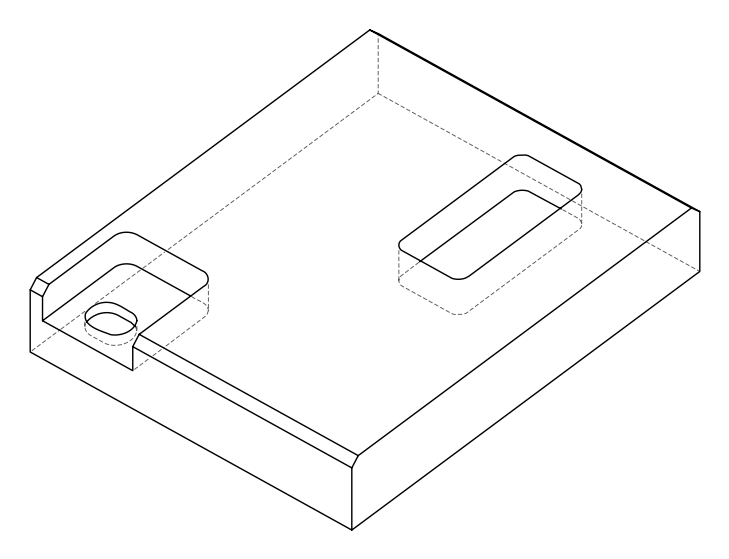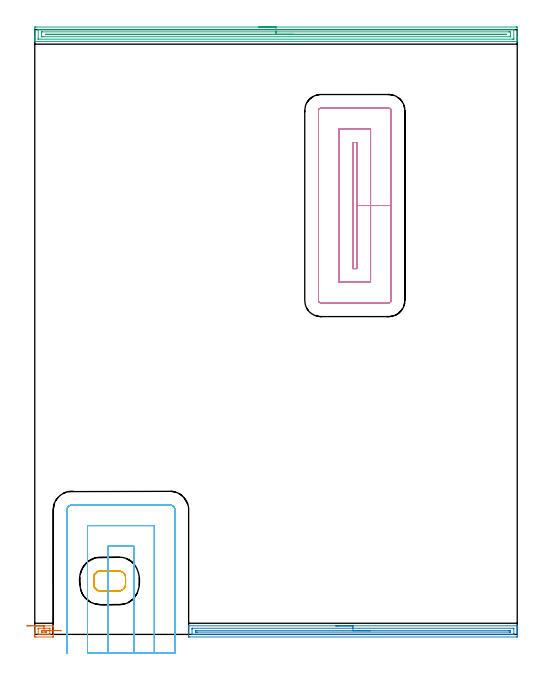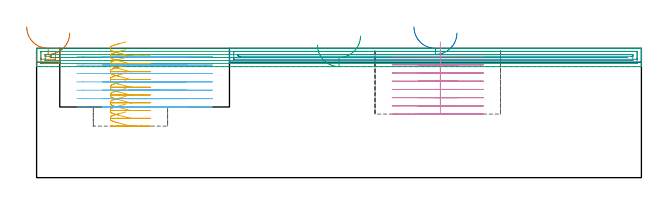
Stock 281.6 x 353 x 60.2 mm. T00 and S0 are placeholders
(PLAN: 6 operations, 1 tool changes, 39 min)
(1 AREA_MILL | FG_CHAMFER_SURFACE | UGT0205_001 | 0.43 min | 315 mm3)
(2 AREA_MILL_1 | FG_CHAMFER_SURFACE_1 | UGT0205_001 | 4.77 min | 4142 mm3)
(3 AREA_MILL_2 | FG_CHAMFER_SURFACE_2 | UGT0205_001 | 9.16 min | 10181 mm3)
(4 MILL_RECTANGULAR_POCKET | POCKET_RECTANGULAR_STRAIGHT | UGT0201_008 | Follow Part, ap 4, ae 75% | 12.05 min | 229327 mm3)
(5 MILL_RECTANGULAR_POCKET_1 | POCKET_RECTANGULAR_STRAIGHT_1 | UGT0201_008 | Follow Part, ap 4, ae 75% | 2.13 min | 30187 mm3)
(6 MILL_SLOT | SLOT_PARTIAL_RECTANGULAR | UGT0201_008 | Follow Part, ap 4, ae 75% | 10.49 min | 155781 mm3)
(TOOL UGT0205_001 | Chamfer Mill 20 x 3 x 45 deg. | D20 FL50 Z2)
(TOOL UGT0201_008 | End Mill 16 mm | D16 FL32 Z4)
(OP 1 AREA_MILL)
G17 G21 G94 G90
T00 M6
G54
G17 G0 G90 X-4.6 Y4.995 S1061 M3
G43 Z70.2 H0
Z70.195
G94 G1 X-4.562 Z69.323 F250.
X-4.448 Z68.458
X-4.259 Z67.606
X-3.997 Z66.774
X-3.663 Z65.968
X-3.26 Z65.195
X-2.792 Z64.459
X-2.26 Z63.767
X-1.671 Z63.124
X-1.028 Z62.534
X-0.336 Z62.003
X0.4 Z61.534
X1.174 Z61.132
X1.98 Z60.798
X2.812 Z60.535
X3.664 Z60.347
X4.528 Z60.233
X5.4 Z60.195
X10.72 Y4.994 Z60.194
X10.722 Y4.993 Z60.193
X10.79 Y4.97 Z60.164
X10.8 Y4.789 Z59.987
Y0.696 Z55.894
Y-0.033 Z55.161
X10.798 Y-1.447 Z53.748
X10.794 Y-1.491 Z53.705
X10.276 Y-1.5 Z53.7
X0.524
X0.006 Y-1.491 Z53.705
X0.002 Y-1.447 Z53.748
X0. Y-0.924 Z54.271
Y-0.559 Z54.636
Y-0.033 Z55.161
Y0.696 Z55.894
Y0.857 Z56.055
Y4.79 Z59.989
X0.01 Y4.97 Z60.164
X0.078 Y4.993 Z60.193
X0.083 Y4.995 Z60.195
X5.4
Y3.58 Z58.78
X8.451
X8.503
X8.555 Y3.579 Z58.779
X8.659 Y3.574 Z58.774
X8.791 Y3.564 Z58.764
X8.793 Y3.528 Z58.728
X8.799 Y3.231 Z58.431
X8.8 Y0.559 Z55.759
X8.793 Y-0.033 Z55.167
X8.79 Y-0.068 Z55.132
X8.777 Y-0.079 Z55.121
X8.712 Y-0.082 Z55.118
X8.607 Y-0.085 Z55.115
X2.297
X2.245 Y-0.084 Z55.116
X2.141 Y-0.079 Z55.121
X2.01 Y-0.07 Z55.13
X2.007 Y-0.033 Z55.167
X2.001 Y0.263 Z55.463
X2. Y2.935 Z58.135
X2.007 Y3.528 Z58.728
X2.01 Y3.562 Z58.762
X2.023 Y3.574 Z58.774
X2.088 Y3.577 Z58.777
X2.193 Y3.58 Z58.78
X5.4
Y2.166 Z57.366
X6.314 Y2.165 Z57.365
X6.73 Y2.161 Z57.361
X6.78 Y2.159 Z57.359
X6.792 Y1.958 Z57.158
X6.798 Y1.818 Z57.018
X6.799 Y1.607 Z56.807
X6.796 Y1.466 Z56.666
X6.791 Y1.372 Z56.572
X6.786 Y1.334 Z56.534
X6.78 Y1.333 Z56.533
X6.73 Y1.331 Z56.531
X6.26 Y1.329 Z56.529
X5.843 Y1.328 Z56.528
X4.486 Y1.33 Z56.53
X4.07 Y1.334 Z56.534
X4.02 Y1.335 Z56.535
X4.008 Y1.536 Z56.736
X4.002 Y1.677 Z56.877
X4.001 Y1.888 Z57.088
X4.004 Y2.029 Z57.229
X4.009 Y2.122 Z57.322
X4.014 Y2.161 Z57.361
X4.02 Y2.162 Z57.362
X4.07 Y2.164 Z57.364
X4.54 Y2.166 Z57.366
X4.957
X5.4
X6.272 Z57.404
X7.136 Z57.518
X7.988 Z57.707
X8.82 Z57.969
X9.626 Z58.303
X10.4 Z58.706
X11.136 Z59.175
X11.828 Z59.706
X12.471 Z60.295
X13.06 Z60.938
X13.591 Z61.631
X14.06 Z62.366
X14.463 Z63.14
X14.797 Z63.946
X15.059 Z64.778
X15.248 Z65.63
X15.362 Z66.495
X15.4 Z67.366
G0 Z70.2
M5
M2
(OP 2 AREA_MILL_1)
G17 G21 G94 G90
T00 M6
G54
G17 G0 G90 X175.7 Y5. S1061 M3
G43 Z70.2 H0
G94 G1 X175.738 Z69.328 F250.
X175.852 Z68.463
X176.041 Z67.612
X176.303 Z66.78
X176.637 Z65.974
X177.04 Z65.2
X177.508 Z64.464
X178.04 Z63.772
X178.629 Z63.129
X179.272 Z62.539
X179.964 Z62.008
X180.7 Z61.54
X181.474 Z61.137
X182.28 Z60.803
X183.112 Z60.541
X183.964 Z60.352
X184.828 Z60.238
X185.7 Z60.2
X281.463
X281.59 Y4.997 Z60.188
X281.592 Y4.961 Z60.153
X281.6 Y4.644 Z59.843
Y4.079 Z59.278
Y3.531 Z58.726
Y1.476 Z56.673
Y0.859 Z56.054
X281.599 Y-0.922 Z54.274
X281.594 Y-1.492 Z53.704
X281.591 Y-1.495 Z53.702
X281.017 Y-1.5 Z53.7
X90.383
X89.809 Y-1.495 Z53.702
X89.806 Y-1.492 Z53.704
X89.8 Y-0.922 Z54.274
Y0.859 Z56.054
Y1.476 Z56.673
Y1.75 Z56.947
Y3.531 Z58.726
Y4.08 Z59.278
Y4.422 Z59.62
Y4.644 Z59.843
X89.808 Y4.961 Z60.153
X89.81 Y4.997 Z60.188
X89.937 Y5. Z60.2
X185.7
Y3.586 Z58.786
X279.29 Y3.585 Z58.785
X279.4 Y3.583 Z58.783
X279.59 Y3.576 Z58.776
X279.593 Y3.531 Z58.731
X279.599 Y3.168 Z58.368
X279.6 Y0.496 Z55.696
X279.593 Y-0.031 Z55.169
X279.59 Y-0.07 Z55.13
X279.454 Y-0.08 Z55.12
X279.345 Y-0.085 Z55.115
X279.29 Y-0.086 Z55.114
X279.236
X92.109 Y-0.085 Z55.115
X92. Y-0.083 Z55.117
X91.81 Y-0.076 Z55.124
X91.807 Y-0.031 Z55.169
X91.801 Y0.332 Z55.532
Y3.004 Z58.204
X91.807 Y3.531 Z58.731
X91.81 Y3.57 Z58.77
X91.946 Y3.58 Z58.78
X92.055 Y3.585 Z58.785
X92.11 Y3.586 Z58.786
X92.164
X185.7
Y2.171 Z57.371
X276.563
X277.034 Y2.17 Z57.37
X277.454 Y2.167 Z57.367
X277.585 Y2.165 Z57.365
X277.595 Y1.896 Z57.096
X277.598 Y1.75 Z56.95
X277.6 Y1.604 Z56.804
X277.598 Y1.459 Z56.659
X277.594 Y1.362 Z56.562
X277.589 Y1.334 Z56.534
X277.584 Y1.332 Z56.532
X277.56 Y1.33 Z56.53
X277.454 Y1.329 Z56.529
X276.985 Y1.328 Z56.528
X94.837 Y1.329 Z56.529
X94.366 Y1.33 Z56.53
X93.946 Y1.333 Z56.533
X93.815 Y1.335 Z56.535
X93.805 Y1.604 Z56.804
X93.802 Y1.75 Z56.95
X93.8 Y1.896 Z57.096
X93.802 Y2.041 Z57.241
X93.806 Y2.138 Z57.338
X93.811 Y2.166 Z57.366
X93.816 Y2.168 Z57.368
X93.841 Y2.17 Z57.37
X93.946 Y2.171 Z57.371
X94.415
X185.7
X186.572 Z57.41
X187.436 Z57.523
X188.288 Z57.712
X189.12 Z57.975
X189.926 Z58.308
X190.7 Z58.711
X191.436 Z59.18
X192.128 Z59.711
X192.771 Z60.3
X193.36 Z60.944
X193.892 Z61.636
X194.36 Z62.371
X194.763 Z63.145
X195.097 Z63.951
X195.359 Z64.783
X195.548 Z65.635
X195.662 Z66.5
X195.7 Z67.371
G0 Z70.2
M5
M2
(OP 3 AREA_MILL_2)
G17 G21 G94 G90
T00 M6
G54
G17 G0 G90 X130.8 Y354.5 S1061 M3
G43 Z70.2 H0
Z61.7
G94 G1 X130.838 Z60.828 F250.
X130.952 Z59.964
X131.141 Z59.112
X131.403 Z58.28
X131.737 Z57.474
X132.14 Z56.7
X132.608 Z55.964
X133.14 Z55.272
X133.729 Z54.629
X134.372 Z54.04
X135.064 Z53.509
X135.8 Z53.04
X136.574 Z52.637
X137.38 Z52.303
X138.212 Z52.041
X139.063 Z51.852
X139.928 Z51.738
X140.8 Z51.7
X280.988
X281.318 Y354.498 Z51.701
X281.59 Y354.493 Z51.704
X281.6 Y354.176 Z52.022
Y348.941 Z57.253
Y348.392 Z57.804
Y348.069 Z58.127
Y347.52 Z58.676
Y347.197 Z58.998
Y346.55 Z59.65
Y346.24 Z59.959
X281.598 Y346.119 Z60.073
X281.59 Y346.002 Z60.188
X281.434 Y346. Z60.2
X0.166
X0.01 Y346.002 Z60.188
X0.002 Y346.119 Z60.073
X0. Y346.24 Z59.959
Y346.55 Z59.65
Y347.197 Z58.998
Y348.392 Z57.804
Y348.941 Z57.253
Y353.901 Z52.296
X0.003 Y354.176 Z52.022
X0.01 Y354.493 Z51.704
X0.282 Y354.498 Z51.701
X0.612 Y354.5 Z51.7
X140.8
Y353.086 Z53.114
X279.425 Y353.085 Z53.115
X279.551 Y353.084 Z53.116
X279.581 Y353.082 Z53.118
X279.589 Y353.079 Z53.121
X279.593 Y353.073 Z53.127
X279.597 Y353.046 Z53.154
X279.6 Y352.915 Z53.285
Y347.681 Z58.519
X279.597 Y347.551 Z58.649
X279.593 Y347.448 Z58.752
X279.59 Y347.42 Z58.78
X279.578 Y347.419 Z58.781
X279.537 Y347.417 Z58.783
X279.202 Y347.415 Z58.785
X278.979 Y347.414 Z58.786
X2.175
X2.049 Y347.416 Z58.784
X2.019 Y347.418 Z58.782
X2.011 Y347.421 Z58.779
X2.007 Y347.427 Z58.773
X2.003 Y347.454 Z58.746
X2. Y347.585 Z58.615
Y352.819 Z53.381
X2.003 Y352.949 Z53.251
X2.007 Y353.052 Z53.148
X2.01 Y353.08 Z53.12
X2.022 Y353.081 Z53.119
X2.063 Y353.083 Z53.117
X2.398 Y353.085 Z53.115
X2.62 Y353.086 Z53.114
X140.8
Y351.672 Z54.528
X276.523 Y351.671 Z54.529
X277.302
X277.416 Y351.669 Z54.531
X277.531 Y351.664 Z54.536
X277.591 Y351.66 Z54.54
X277.594 Y351.618 Z54.582
X277.597 Y351.559 Z54.641
X277.599 Y351.38 Z54.82
X277.6 Y349.635 Z56.565
X277.595 Y348.941 Z57.259
X277.592 Y348.852 Z57.348
X277.59 Y348.836 Z57.364
X277.569 Y348.833 Z57.367
X277.53 Y348.83 Z57.37
X277.416 Y348.829 Z57.371
X5.077 Y348.828 Z57.372
X4.298 Y348.829 Z57.371
X4.184 Y348.831 Z57.369
X4.069 Y348.835 Z57.365
X4.009 Y348.84 Z57.36
X4.006 Y348.882 Z57.318
X4.003 Y348.941 Z57.259
X4. Y349.12 Z57.08
Y350.865 Z55.335
X4.005 Y351.559 Z54.641
X4.008 Y351.647 Z54.553
X4.01 Y351.664 Z54.536
X4.031 Y351.667 Z54.533
X4.07 Y351.67 Z54.53
X4.184 Y351.671 Z54.529
X140.8 Y351.672 Z54.528
Y350.257 Z55.943
X275.177
X275.191 Y350.256 Z55.944
X275.21 Y350.25 Z55.95
X275.19 Y350.244 Z55.956
X274.299 Y350.243 Z55.957
X6.423
X6.408 Y350.244 Z55.956
X6.32 Y350.249 Z55.951
X6.414 Y350.252 Z55.948
X6.847 Y350.257 Z55.943
X6.862
X140.8
X141.672 Z55.981
X142.536 Z56.095
X143.388 Z56.283
X144.22 Z56.546
X145.026 Z56.88
X145.8 Z57.282
X146.536 Z57.751
X147.228 Z58.282
X147.871 Z58.872
X148.46 Z59.515
X148.991 Z60.207
X149.46 Z60.943
X149.863 Z61.716
X150.197 Z62.522
X150.459 Z63.354
X150.648 Z64.206
X150.762 Z65.071
X150.8 Z65.943
G0 Z70.2
M5
M2
(OP 4 MILL_RECTANGULAR_POCKET)
G17 G21 G94 G90
T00 M6
G54
G17 G0 G90 X188. Y224.829 S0 M3
G43 Z70.2 H0
Z63.2
G94 G1 Y250.3 Z56.375 F250.
Y287.1 F500.
X185.6
Y213.5
X188.
Y250.3
X196.
Y295.1
X177.6
Y205.5
X196.
Y250.3
X208.
Y305.7
G3 X206.6 Y307.1 R1.4
G1 X167.
G3 X165.6 Y305.7 R1.4
G1 Y194.9
G3 X167. Y193.5 R1.4
G1 X206.6
G3 X208. Y194.9 R1.4
G1 Y250.3
Y251.3
G0 X188. Y224.829 Z59.375
G1 Y250.3 Z52.55 F250.
Y287.1 F500.
X185.6
Y213.5
X188.
Y250.3
X196.
Y295.1
X177.6
Y205.5
X196.
Y250.3
X208.
Y305.7
G3 X206.6 Y307.1 R1.4
G1 X167.
G3 X165.6 Y305.7 R1.4
G1 Y194.9
G3 X167. Y193.5 R1.4
G1 X206.6
G3 X208. Y194.9 R1.4
G1 Y250.3
Y251.3
G0 X188. Y224.829 Z55.55
G1 Y250.3 Z48.725 F250.
Y287.1 F500.
X185.6
Y213.5
X188.
Y250.3
X196.
Y295.1
X177.6
Y205.5
X196.
Y250.3
X208.
Y305.7
G3 X206.6 Y307.1 R1.4
G1 X167.
G3 X165.6 Y305.7 R1.4
G1 Y194.9
G3 X167. Y193.5 R1.4
G1 X206.6
G3 X208. Y194.9 R1.4
G1 Y250.3
Y251.3
G0 X188. Y224.829 Z51.725
G1 Y250.3 Z44.9 F250.
Y287.1 F500.
X185.6
Y213.5
X188.
Y250.3
X196.
Y295.1
X177.6
Y205.5
X196.
Y250.3
X208.
Y305.7
G3 X206.6 Y307.1 R1.4
G1 X167.
G3 X165.6 Y305.7 R1.4
G1 Y194.9
G3 X167. Y193.5 R1.4
G1 X206.6
G3 X208. Y194.9 R1.4
G1 Y250.3
Y251.3
G0 X188. Y224.829 Z47.9
G1 Y250.3 Z41.075 F250.
Y287.1 F500.
X185.6
Y213.5
X188.
Y250.3
X196.
Y295.1
X177.6
Y205.5
X196.
Y250.3
X208.
Y305.7
G3 X206.6 Y307.1 R1.4
G1 X167.
G3 X165.6 Y305.7 R1.4
G1 Y194.9
G3 X167. Y193.5 R1.4
G1 X206.6
G3 X208. Y194.9 R1.4
G1 Y250.3
Y251.3
G0 X188. Y224.829 Z44.075
G1 Y250.3 Z37.25 F250.
Y287.1 F500.
X185.6
Y213.5
X188.
Y250.3
X196.
Y295.1
X177.6
Y205.5
X196.
Y250.3
X208.
Y305.7
G3 X206.6 Y307.1 R1.4
G1 X167.
G3 X165.6 Y305.7 R1.4
G1 Y194.9
G3 X167. Y193.5 R1.4
G1 X206.6
G3 X208. Y194.9 R1.4
G1 Y250.3
Y251.3
G0 X188. Y224.829 Z40.25
G1 Y250.3 Z33.425 F250.
Y287.1 F500.
X185.6
Y213.5
X188.
Y250.3
X196.
Y295.1
X177.6
Y205.5
X196.
Y250.3
X208.
Y305.7
G3 X206.6 Y307.1 R1.4
G1 X167.
G3 X165.6 Y305.7 R1.4
G1 Y194.9
G3 X167. Y193.5 R1.4
G1 X206.6
G3 X208. Y194.9 R1.4
G1 Y250.3
Y251.3
G0 X188. Y224.829 Z36.425
G1 Y250.3 Z29.6 F250.
Y287.1 F500.
X185.6
Y213.5
X188.
Y250.3
X196.
Y295.1
X177.6
Y205.5
X196.
Y250.3
X208.
Y305.7
G3 X206.6 Y307.1 R1.4
G1 X167.
G3 X165.6 Y305.7 R1.4
G1 Y194.9
G3 X167. Y193.5 R1.4
G1 X206.6
G3 X208. Y194.9 R1.4
G1 Y250.3
Y251.3
G0 Z70.2
M5
M2
(OP 5 MILL_RECTANGULAR_POCKET_1)
G17 G21 G94 G90
T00 M6
G54
G17 G0 G90 X41.547 Y37. S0 M3
G43 Z70.2 H0
Z63.2
G94 G1 X38.3 Z62.33 F250.
X38.102 Z62.277
X37.585 Y36.939 Z62.137
X37.08 Y36.809 Z61.998
X36.597 Y36.614 Z61.858
X36.144 Y36.356 Z61.718
X35.729 Y36.039 Z61.578
X35.361 Y35.671 Z61.439
X35.044 Y35.256 Z61.299
X34.786 Y34.803 Z61.159
X34.591 Y34.32 Z61.02
X34.461 Y33.815 Z60.88
X34.4 Y33.298 Z60.74
Y29.102 Z59.616
X34.461 Y28.585 Z59.477
X34.591 Y28.08 Z59.337
X34.786 Y27.597 Z59.197
X35.044 Y27.144 Z59.058
X35.361 Y26.729 Z58.918
X35.729 Y26.361 Z58.778
X36.144 Y26.044 Z58.639
X36.597 Y25.786 Z58.499
X37.08 Y25.591 Z58.359
X37.585 Y25.461 Z58.219
X38.102 Y25.4 Z58.08
X43.7 Z56.58
X49.1 F500.
G3 X53. Y29.3 R3.9
G1 Y33.1
G3 X49.1 Y37. R3.9
G1 X38.3
G3 X34.4 Y33.1 R3.9
G1 Y29.3
G3 X38.3 Y25.4 R3.9
G1 X43.7
X44.7
G0 X41.547 Y37. Z59.58
G1 X38.3 Z58.71 F250.
X38.102 Z58.657
X37.585 Y36.939 Z58.517
X37.08 Y36.809 Z58.378
X36.597 Y36.614 Z58.238
X36.144 Y36.356 Z58.098
X35.729 Y36.039 Z57.958
X35.361 Y35.671 Z57.819
X35.044 Y35.256 Z57.679
X34.786 Y34.803 Z57.539
X34.591 Y34.32 Z57.4
X34.461 Y33.815 Z57.26
X34.4 Y33.298 Z57.12
Y29.102 Z55.996
X34.461 Y28.585 Z55.857
X34.591 Y28.08 Z55.717
X34.786 Y27.597 Z55.577
X35.044 Y27.144 Z55.438
X35.361 Y26.729 Z55.298
X35.729 Y26.361 Z55.158
X36.144 Y26.044 Z55.019
X36.597 Y25.786 Z54.879
X37.08 Y25.591 Z54.739
X37.585 Y25.461 Z54.599
X38.102 Y25.4 Z54.46
X43.7 Z52.96
X49.1 F500.
G3 X53. Y29.3 R3.9
G1 Y33.1
G3 X49.1 Y37. R3.9
G1 X38.3
G3 X34.4 Y33.1 R3.9
G1 Y29.3
G3 X38.3 Y25.4 R3.9
G1 X43.7
X44.7
G0 X41.547 Y37. Z55.96
G1 X38.102 Z55.037 F250.
X37.585 Y36.939 Z54.897
X37.08 Y36.809 Z54.758
X36.597 Y36.614 Z54.618
X36.144 Y36.356 Z54.478
X35.729 Y36.039 Z54.339
X35.361 Y35.671 Z54.199
X35.044 Y35.256 Z54.059
X34.786 Y34.803 Z53.919
X34.591 Y34.32 Z53.78
X34.461 Y33.815 Z53.64
X34.4 Y33.298 Z53.5
Y29.102 Z52.376
X34.461 Y28.585 Z52.237
X34.591 Y28.08 Z52.097
X34.786 Y27.597 Z51.957
X35.044 Y27.144 Z51.818
X35.361 Y26.729 Z51.678
X35.729 Y26.361 Z51.538
X36.144 Y26.044 Z51.399
X36.597 Y25.786 Z51.259
X37.08 Y25.591 Z51.119
X37.585 Y25.461 Z50.979
X38.102 Y25.4 Z50.84
X43.7 Z49.34
X49.1 F500.
G3 X53. Y29.3 R3.9
G1 Y33.1
G3 X49.1 Y37. R3.9
G1 X38.3
G3 X34.4 Y33.1 R3.9
G1 Y29.3
G3 X38.3 Y25.4 R3.9
G1 X43.7
X44.7
G0 X41.547 Y37. Z52.34
G1 X38.102 Z51.417 F250.
X37.585 Y36.939 Z51.277
X37.08 Y36.809 Z51.138
X36.597 Y36.614 Z50.998
X36.144 Y36.356 Z50.858
X35.729 Y36.039 Z50.719
X35.361 Y35.671 Z50.579
X35.044 Y35.256 Z50.439
X34.786 Y34.803 Z50.299
X34.591 Y34.32 Z50.16
X34.461 Y33.815 Z50.02
X34.4 Y33.298 Z49.88
Y29.102 Z48.756
X34.461 Y28.585 Z48.617
X34.591 Y28.08 Z48.477
X34.786 Y27.597 Z48.337
X35.044 Y27.144 Z48.198
X35.361 Y26.729 Z48.058
X35.729 Y26.361 Z47.918
X36.144 Y26.044 Z47.779
X36.597 Y25.786 Z47.639
X37.08 Y25.591 Z47.499
X37.585 Y25.461 Z47.359
X38.102 Y25.4 Z47.22
X43.7 Z45.72
X49.1 F500.
G3 X53. Y29.3 R3.9
G1 Y33.1
G3 X49.1 Y37. R3.9
G1 X38.3
G3 X34.4 Y33.1 R3.9
G1 Y29.3
G3 X38.3 Y25.4 R3.9
G1 X43.7
X44.7
G0 X41.547 Y37. Z48.72
G1 X38.102 Z47.797 F250.
X37.585 Y36.939 Z47.657
X37.08 Y36.809 Z47.518
X36.597 Y36.614 Z47.378
X36.144 Y36.356 Z47.238
X35.729 Y36.039 Z47.099
X35.361 Y35.671 Z46.959
X35.044 Y35.256 Z46.819
X34.786 Y34.803 Z46.679
X34.591 Y34.32 Z46.54
X34.461 Y33.815 Z46.4
X34.4 Y33.298 Z46.26
Y29.102 Z45.136
X34.461 Y28.585 Z44.997
X34.591 Y28.08 Z44.857
X34.786 Y27.597 Z44.717
X35.044 Y27.144 Z44.578
X35.361 Y26.729 Z44.438
X35.729 Y26.361 Z44.298
X36.144 Y26.044 Z44.159
X36.597 Y25.786 Z44.019
X37.08 Y25.591 Z43.879
X37.585 Y25.461 Z43.739
X38.102 Y25.4 Z43.6
X43.7 Z42.1
X49.1 F500.
G3 X53. Y29.3 R3.9
G1 Y33.1
G3 X49.1 Y37. R3.9
G1 X38.3
G3 X34.4 Y33.1 R3.9
G1 Y29.3
G3 X38.3 Y25.4 R3.9
G1 X43.7
X44.7
G0 X41.547 Y37. Z45.1
G1 X38.102 Z44.177 F250.
X37.585 Y36.939 Z44.037
X37.08 Y36.809 Z43.898
X36.597 Y36.614 Z43.758
X36.144 Y36.356 Z43.618
X35.729 Y36.039 Z43.479
X35.361 Y35.671 Z43.339
X35.044 Y35.256 Z43.199
X34.786 Y34.803 Z43.059
X34.591 Y34.32 Z42.92
X34.461 Y33.815 Z42.78
X34.4 Y33.298 Z42.64
Y29.102 Z41.516
X34.461 Y28.585 Z41.377
X34.591 Y28.08 Z41.237
X34.786 Y27.597 Z41.097
X35.044 Y27.144 Z40.958
X35.361 Y26.729 Z40.818
X35.729 Y26.361 Z40.678
X36.144 Y26.044 Z40.539
X36.597 Y25.786 Z40.399
X37.08 Y25.591 Z40.259
X37.585 Y25.461 Z40.12
X38.102 Y25.4 Z39.98
X43.7 Z38.48
X49.1 F500.
G3 X53. Y29.3 R3.9
G1 Y33.1
G3 X49.1 Y37. R3.9
G1 X38.3
G3 X34.4 Y33.1 R3.9
G1 Y29.3
G3 X38.3 Y25.4 R3.9
G1 X43.7
X44.7
G0 X41.547 Y37. Z41.48
G1 X38.102 Z40.557 F250.
X37.585 Y36.939 Z40.417
X37.08 Y36.809 Z40.278
X36.597 Y36.614 Z40.138
X36.144 Y36.356 Z39.998
X35.729 Y36.039 Z39.859
X35.361 Y35.671 Z39.719
X35.044 Y35.256 Z39.579
X34.786 Y34.803 Z39.439
X34.591 Y34.32 Z39.3
X34.461 Y33.815 Z39.16
X34.4 Y33.298 Z39.02
Y29.102 Z37.896
X34.461 Y28.585 Z37.757
X34.591 Y28.08 Z37.617
X34.786 Y27.597 Z37.477
X35.044 Y27.144 Z37.338
X35.361 Y26.729 Z37.198
X35.729 Y26.361 Z37.058
X36.144 Y26.044 Z36.919
X36.597 Y25.786 Z36.779
X37.08 Y25.591 Z36.639
X37.585 Y25.461 Z36.5
X38.102 Y25.4 Z36.36
X43.7 Z34.86
X49.1 F500.
G3 X53. Y29.3 R3.9
G1 Y33.1
G3 X49.1 Y37. R3.9
G1 X38.3
G3 X34.4 Y33.1 R3.9
G1 Y29.3
G3 X38.3 Y25.4 R3.9
G1 X43.7
X44.7
G0 X41.547 Y37. Z37.86
G1 X38.102 Z36.937 F250.
X37.585 Y36.939 Z36.797
X37.08 Y36.809 Z36.658
X36.597 Y36.614 Z36.518
X36.144 Y36.356 Z36.378
X35.729 Y36.039 Z36.239
X35.361 Y35.671 Z36.099
X35.044 Y35.256 Z35.959
X34.786 Y34.803 Z35.82
X34.591 Y34.32 Z35.68
X34.461 Y33.815 Z35.54
X34.4 Y33.298 Z35.4
Y29.102 Z34.276
X34.461 Y28.585 Z34.137
X34.591 Y28.08 Z33.997
X34.786 Y27.597 Z33.857
X35.044 Y27.144 Z33.718
X35.361 Y26.729 Z33.578
X35.729 Y26.361 Z33.438
X36.144 Y26.044 Z33.299
X36.597 Y25.786 Z33.159
X37.08 Y25.591 Z33.019
X37.585 Y25.461 Z32.88
X38.102 Y25.4 Z32.74
X43.7 Z31.24
X49.1 F500.
G3 X53. Y29.3 R3.9
G1 Y33.1
G3 X49.1 Y37. R3.9
G1 X38.3
G3 X34.4 Y33.1 R3.9
G1 Y29.3
G3 X38.3 Y25.4 R3.9
G1 X43.7
X44.7
G0 X41.547 Y37. Z34.24
G1 X38.102 Z33.317 F250.
X37.585 Y36.939 Z33.177
X37.08 Y36.809 Z33.038
X36.597 Y36.614 Z32.898
X36.144 Y36.356 Z32.758
X35.729 Y36.039 Z32.619
X35.361 Y35.671 Z32.479
X35.044 Y35.256 Z32.339
X34.786 Y34.803 Z32.2
X34.591 Y34.32 Z32.06
X34.461 Y33.815 Z31.92
X34.4 Y33.298 Z31.78
Y29.102 Z30.656
X34.461 Y28.585 Z30.517
X34.591 Y28.08 Z30.377
X34.786 Y27.597 Z30.237
X35.044 Y27.144 Z30.098
X35.361 Y26.729 Z29.958
X35.729 Y26.361 Z29.818
X36.144 Y26.044 Z29.679
X36.597 Y25.786 Z29.539
X37.08 Y25.591 Z29.399
X37.585 Y25.461 Z29.26
X38.102 Y25.4 Z29.12
X43.7 Z27.62
X49.1 F500.
G3 X53. Y29.3 R3.9
G1 Y33.1
G3 X49.1 Y37. R3.9
G1 X38.3
G3 X34.4 Y33.1 R3.9
G1 Y29.3
G3 X38.3 Y25.4 R3.9
G1 X43.7
X44.7
G0 X41.547 Y37. Z30.62
G1 X38.102 Z29.697 F250.
X37.585 Y36.939 Z29.557
X37.08 Y36.809 Z29.418
X36.597 Y36.614 Z29.278
X36.144 Y36.356 Z29.138
X35.729 Y36.039 Z28.999
X35.361 Y35.671 Z28.859
X35.044 Y35.256 Z28.719
X34.786 Y34.803 Z28.58
X34.591 Y34.32 Z28.44
X34.461 Y33.815 Z28.3
X34.4 Y33.298 Z28.16
Y29.102 Z27.036
X34.461 Y28.585 Z26.897
X34.591 Y28.08 Z26.757
X34.786 Y27.597 Z26.617
X35.044 Y27.144 Z26.478
X35.361 Y26.729 Z26.338
X35.729 Y26.361 Z26.198
X36.144 Y26.044 Z26.059
X36.597 Y25.786 Z25.919
X37.08 Y25.591 Z25.779
X37.585 Y25.461 Z25.64
X38.102 Y25.4 Z25.5
X43.7 Z24.
X49.1 F500.
G3 X53. Y29.3 R3.9
G1 Y33.1
G3 X49.1 Y37. R3.9
G1 X38.3
G3 X34.4 Y33.1 R3.9
G1 Y29.3
G3 X38.3 Y25.4 R3.9
G1 X43.7
X44.7
G0 Z70.2
M5
M2
(OP 6 MILL_SLOT)
G17 G21 G94 G90
T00 M6
G54
G17 G0 G90 X57.8 Y-11. S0 M3
G43 Z70.2 H0
Z56.3
G94 G1 Y-8. F250.
Y51.5 F500.
X42.8
Y37.
Y34. F250.
Y28.4
Y25.4
Y-8. F500.
Y-11. F250.
X69.8
Y-8.
Y63.5 F500.
X30.8
Y-8.
Y-11. F250.
X81.8
Y-8.
Y72.7 F500.
G3 X79. Y75.5 R2.8
G1 X21.6
G3 X18.8 Y72.7 R2.8
G1 Y-8.
Y-11. F250.
G0 X57.8 Z52.4
G1 Y-8.
Y51.5 F500.
X42.8
Y37.
Y34. F250.
Y28.4
Y25.4
Y-8. F500.
Y-11. F250.
X69.8
Y-8.
Y63.5 F500.
X30.8
Y-8.
Y-11. F250.
X81.8
Y-8.
Y72.7 F500.
G3 X79. Y75.5 R2.8
G1 X21.6
G3 X18.8 Y72.7 R2.8
G1 Y-8.
Y-11. F250.
G0 X57.8 Z48.5
G1 Y-8.
Y51.5 F500.
X42.8
Y37.
Y34. F250.
Y28.4
Y25.4
Y-8. F500.
Y-11. F250.
X69.8
Y-8.
Y63.5 F500.
X30.8
Y-8.
Y-11. F250.
X81.8
Y-8.
Y72.7 F500.
G3 X79. Y75.5 R2.8
G1 X21.6
G3 X18.8 Y72.7 R2.8
G1 Y-8.
Y-11. F250.
G0 X57.8 Z44.6
G1 Y-8.
Y51.5 F500.
X42.8
Y37.
Y34. F250.
Y28.4
Y25.4
Y-8. F500.
Y-11. F250.
X69.8
Y-8.
Y63.5 F500.
X30.8
Y-8.
Y-11. F250.
X81.8
Y-8.
Y72.7 F500.
G3 X79. Y75.5 R2.8
G1 X21.6
G3 X18.8 Y72.7 R2.8
G1 Y-8.
Y-11. F250.
G0 X57.8 Z40.7
G1 Y-8.
Y51.5 F500.
X42.8
Y37.
Y34. F250.
Y28.4
Y25.4
Y-8. F500.
Y-11. F250.
X69.8
Y-8.
Y63.5 F500.
X30.8
Y-8.
Y-11. F250.
X81.8
Y-8.
Y72.7 F500.
G3 X79. Y75.5 R2.8
G1 X21.6
G3 X18.8 Y72.7 R2.8
G1 Y-8.
Y-11. F250.
G0 X57.8 Z36.8
G1 Y-8.
Y51.5 F500.
X42.8
Y37.
Y34. F250.
Y28.4
Y25.4
Y-8. F500.
Y-11. F250.
X69.8
Y-8.
Y63.5 F500.
X30.8
Y-8.
Y-11. F250.
X81.8
Y-8.
Y72.7 F500.
G3 X79. Y75.5 R2.8
G1 X21.6
G3 X18.8 Y72.7 R2.8
G1 Y-8.
Y-11. F250.
G0 X57.8 Z32.9
G1 Y-8.
Y51.5 F500.
X42.8
Y37.
Y34. F250.
Y28.4
Y25.4
Y-8. F500.
Y-11. F250.
X69.8
Y-8.
Y63.5 F500.
X30.8
Y-8.
Y-11. F250.
X81.8
Y-8.
Y72.7 F500.
G3 X79. Y75.5 R2.8
G1 X21.6
G3 X18.8 Y72.7 R2.8
G1 Y-8.
Y-11. F250.
G0 Z70.2
M5
M2
